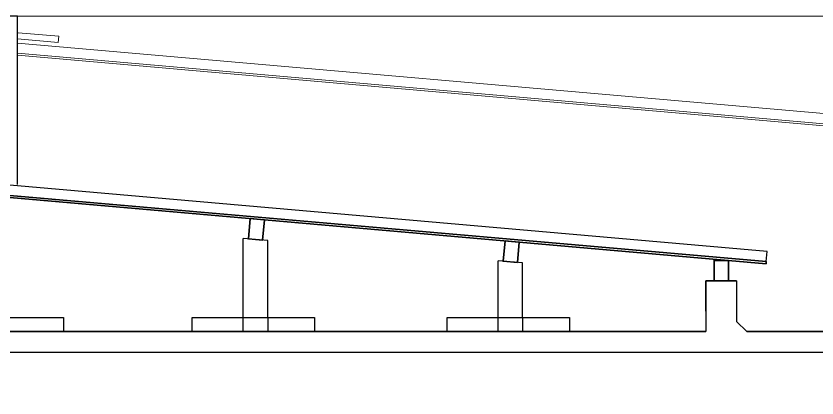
# Model space of a CAD drawing. Header units: metres. Extents: x 2440 to 5689, y 77 to 398.
# Drawn here: x 3385.238 to 3389.171, y 223.911 to 225.787 of the extents above; entities that cross this region are included whole.
import ezdxf

# ---------------------------------------------------------------- set-up
doc = ezdxf.new("R2010")
doc.units = ezdxf.units.M
doc.header["$LTSCALE"] = 7
doc.header["$MEASUREMENT"] = 0
doc.layers.add('ESQUADRIAS', color=3, linetype='Continuous', lineweight=35)
doc.layers.add('HACH', color=251, linetype='Continuous', lineweight=5)
doc.layers.add('PENA 01', color=1, linetype='Continuous')
doc.layers.add('PENA 06', color=6, linetype='Continuous')

msp = doc.modelspace()

# ---------------------------------------------------------------- linework, layer by layer
at = {"layer": 'ESQUADRIAS'}
for p, q in [((3388.9216, 224.5806), (3385.1709, 224.9087)), ((3388.9207, 224.5706), (3385.1709, 224.8987)), ((3388.9216, 224.5806), (3388.9207, 224.5706))]:
    msp.add_line(p, q, dxfattribs=at)
for points in [[(3386.3877, 224.7922), (3386.4574, 224.7861), (3386.4487, 224.6865), (3386.3789, 224.6926)], [(3387.6392, 224.6827), (3387.709, 224.6766), (3387.7003, 224.577), (3387.6305, 224.5831)], [(3388.7359, 224.5868), (3388.6659, 224.5868), (3388.6659, 224.4868), (3388.7359, 224.4868)]]:
    msp.add_lwpolyline(points, close=True, dxfattribs=at)
at = {"layer": 'HACH'}
for p, q in [((3397.5959, 225.7868), (3373.2959, 225.7868)), ((3385.448, 225.6872), (3385.248, 225.7047)), ((3385.4454, 225.6573), (3385.2454, 225.6748)), ((3385.448, 225.6872), (3385.4454, 225.6573)), ((3385.2454, 225.654), (3385.2459, 225.654)), ((3393.1859, 224.9594), (3385.2459, 225.654)), ((3385.2454, 225.6038), (3385.2459, 225.6038)), ((3385.2454, 225.5937), (3385.2459, 225.5938)), ((3392.8991, 224.9343), (3385.2459, 225.6038)), ((3392.8417, 224.9292), (3385.2459, 225.5938))]:
    msp.add_line(p, q, dxfattribs=at)
at = {"layer": 'PENA 01', "ltscale": 1.5}
for p, q in [((3385.2454, 225.7868), (3381.0954, 225.7868)), ((3385.2454, 224.9589), (3385.2454, 225.7868)), ((3388.9259, 224.6304), (3385.1709, 224.9589)), ((3386.3538, 224.3064), (3386.3538, 224.6948)), ((3386.4738, 224.6843), (3386.3538, 224.6948)), ((3386.4738, 224.3064), (3386.4738, 224.6843)), ((3387.6054, 224.3064), (3387.6054, 224.5853)), ((3387.7254, 224.5748), (3387.6054, 224.5853)), ((3387.7254, 224.3064), (3387.7254, 224.5748))]:
    msp.add_line(p, q, dxfattribs=at)
msp.add_lwpolyline([(3388.9216, 224.5806), (3388.9259, 224.6304)], dxfattribs=at)
for points in [[(3384.8709, 224.3064), (3385.4709, 224.3064), (3385.4709, 224.2368), (3384.8709, 224.2368)], [(3386.1036, 224.3064), (3386.7036, 224.3064), (3386.7036, 224.2368), (3386.1036, 224.2368)], [(3386.3538, 224.3064), (3386.4738, 224.3064), (3386.4738, 224.2368), (3386.3538, 224.2368)], [(3387.3552, 224.3064), (3387.9552, 224.3064), (3387.9552, 224.2368), (3387.3552, 224.2368)], [(3387.6054, 224.3064), (3387.7254, 224.3064), (3387.7254, 224.2368), (3387.6054, 224.2368)]]:
    msp.add_lwpolyline(points, close=True, dxfattribs=at)
at = {"layer": 'PENA 06', "ltscale": 1.5}
for p, q in [((3388.6259, 224.4868), (3388.6259, 224.3368)), ((3388.6259, 224.3368), (3388.6259, 224.4868)), ((3388.7759, 224.4868), (3388.7759, 224.2868)), ((3388.7759, 224.4868), (3388.7759, 224.3868)), ((3388.8259, 224.2368), (3388.7759, 224.2868))]:
    msp.add_line(p, q, dxfattribs=at)
at = {"layer": 'PENA 06'}
for p, q in [((3385.7436, 224.2372), (3388.6259, 224.2368)), ((3388.8259, 224.2368), (3389.5259, 224.2368))]:
    msp.add_line(p, q, dxfattribs=at)
at = {"layer": 'PENA 06', "ltscale": 1.5}
for points in [[(3381.5659, 224.4868), (3381.7159, 224.4868), (3381.7159, 224.2368), (3388.6259, 224.2368)], [(3388.7759, 224.4868), (3388.6259, 224.4868), (3388.6259, 224.2368)], [(3388.6259, 224.3368), (3388.6259, 224.4868), (3388.7759, 224.4868)]]:
    msp.add_lwpolyline(points, dxfattribs=at)
at = {"layer": 'PENA 06'}
for points in [[(3388.6259, 224.2368), (3381.7159, 224.2368)], [(3389.5259, 224.2368), (3388.8259, 224.2368)], [(3373.2959, 223.1668), (3373.2959, 224.1368), (3392.9961, 224.1368), (3392.9961, 223.7818)]]:
    msp.add_lwpolyline(points, dxfattribs=at)

doc.saveas('drawing.dxf')
